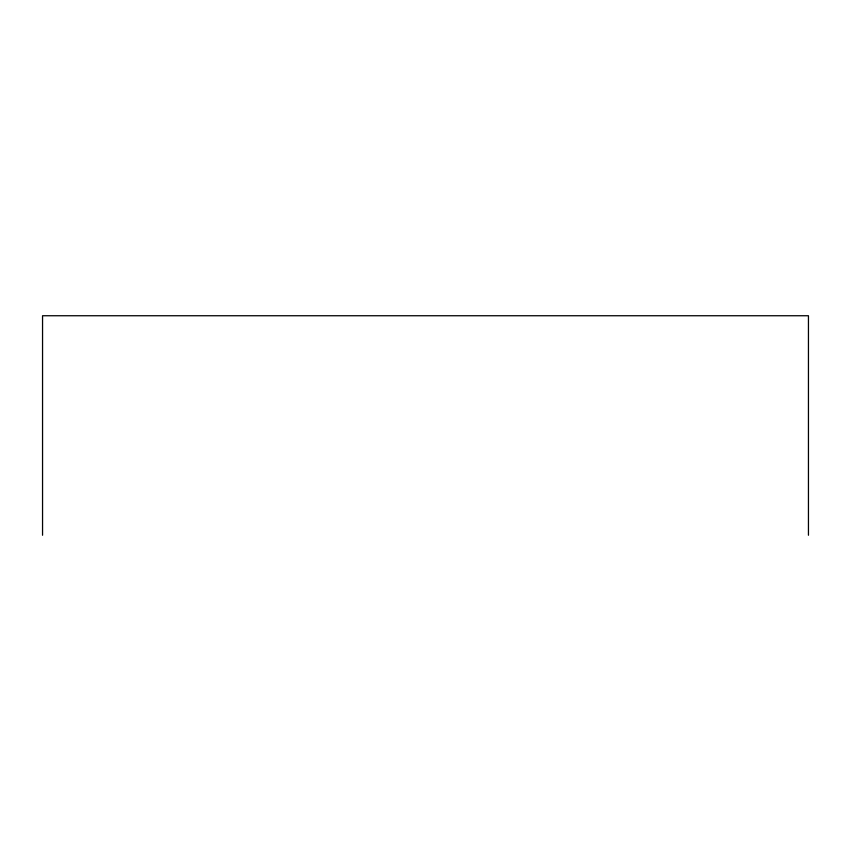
<?xml version="1.0" encoding="UTF-8"?>
<svg xmlns="http://www.w3.org/2000/svg" width="851" height="851" viewBox="0 0 851 851"><rect width="100%" height="100%" fill="white"/><g stroke="black" fill="none" stroke-linecap="round" stroke-linejoin="round"><path stroke-width="1.28" d="M808.45 535.258L808.45 315.742L42.55 315.742L42.55 535.258"/></g></svg>
